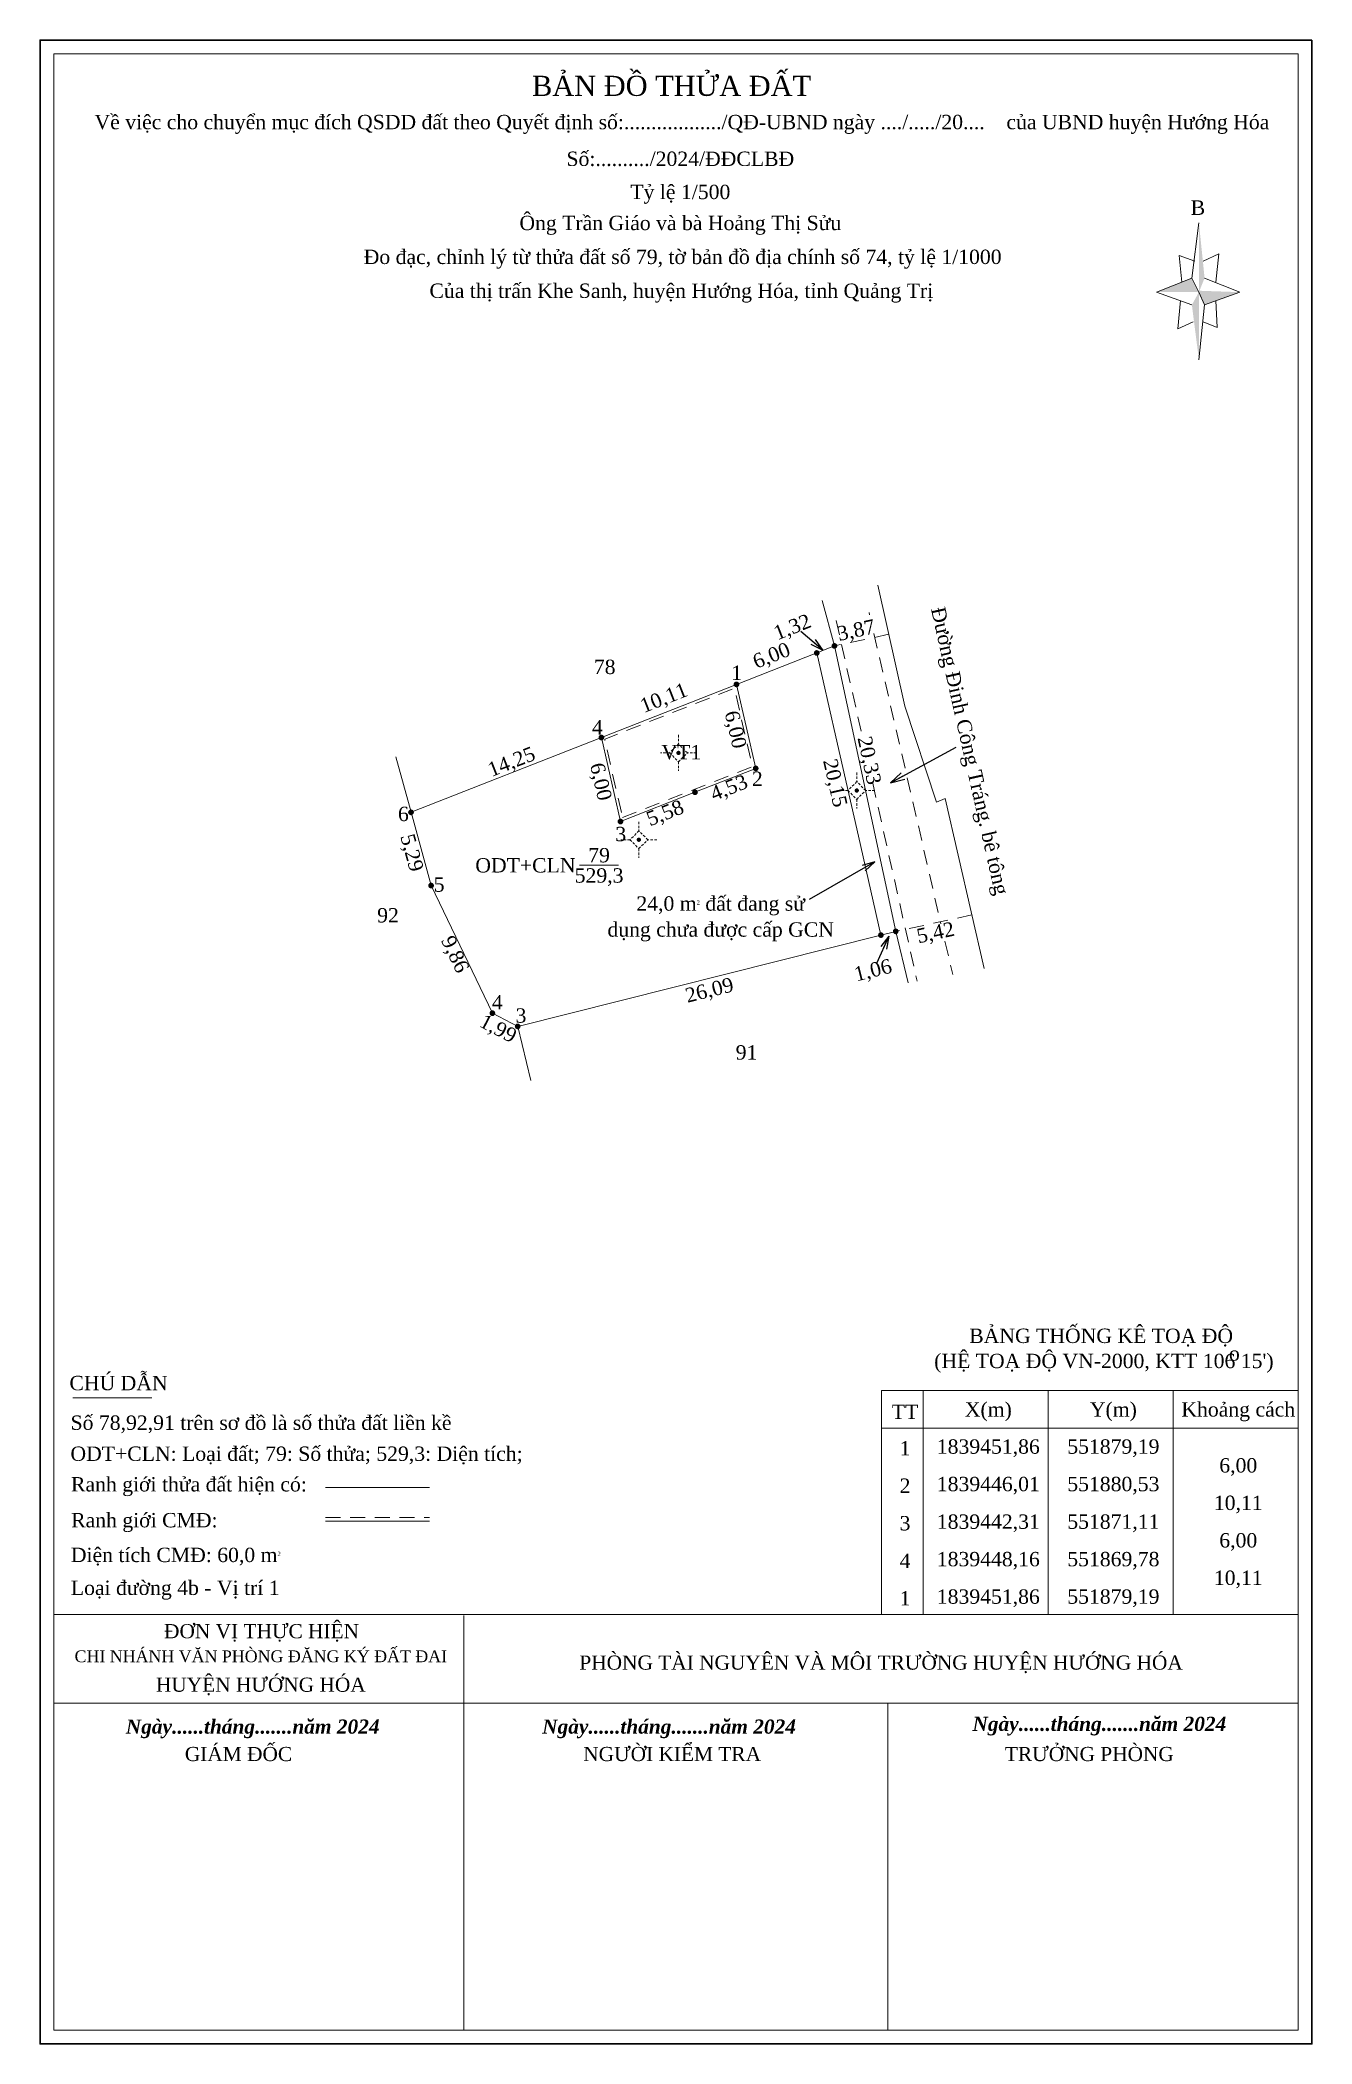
# Model space of a CAD drawing. Header units: metres. Extents: x 551831 to 551919, y 1839357 to 1839497.
import ezdxf
from ezdxf.enums import TextEntityAlignment as Align

# ---------------------------------------------------------------- set-up
doc = ezdxf.new("R2010")
doc.units = ezdxf.units.M
doc.header["$MEASUREMENT"] = 0
for name, pattern in [('DGN Style 2', [1.71924, 1.031544, -0.687696]), ('DGN Style 3', [2.406936, 1.71924, -0.687696]), ('DGN Style 4', [2.752503, 1.375392, -0.687696, 0.001719, -0.687696])]:
    doc.linetypes.add(name, pattern=pattern)
for name, color, linetype, lineweight in [('_hdatnghiatrang', 7, 'Continuous', 0), ('Level 10', 7, 'Continuous', 0), ('Level 11', 7, 'Continuous', 0), ('Level 13', 7, 'Continuous', 0), ('Level 16', 7, 'Continuous', 0), ('Level 19', 7, 'Continuous', 0), ('Level 20', 7, 'Continuous', 0), ('Level 22', 7, 'Continuous', 0), ('Level 23', 7, 'Continuous', 0), ('Level 36', 7, 'Continuous', 0), ('Level 5', 7, 'Continuous', 0), ('Level 59', 7, 'Continuous', 0), ('Level 6', 7, 'Continuous', 0), ('Level 9', 7, 'Continuous', 0)]:
    doc.layers.add(name, color=color, linetype=linetype, lineweight=lineweight)
doc.styles.add('Style-Times New Roman', font='times.ttf')
doc.styles.add('Style-Times New Roman IF', font='timesbi.ttf')
doc.dimstyles.get("Standard").update_dxf_attribs({"dimtxt": 0.18, "dimasz": 0.18, "dimexe": 0.18, "dimexo": 0.0625, "dimgap": 0.09, "dimtad": 0, "dimtih": 1, "dimtoh": 1, "dimdec": 4, "dimzin": 0, "dimdsep": 46, "dimtxsty": 'Standard', "dimcen": 0.09, "dimadec": 0, "dimazin": 0, "dimtfac": 1, "dimtdec": 4, "dimtofl": 0, "dimtmove": 0, "dimatfit": 3, "dimfxl": 1, "dimtolj": 1, "dimtzin": 0, "dimarcsym": 0})

# ---------------------------------------------------------------- blocks, each defined once
blk = doc.blocks.new('TerminatorOpen_0.5')
at = {"color": 0, "linetype": 'ByBlock', "lineweight": -2}
for q in [(-1, 0.25), (-1, 0), (-1, -0.25)]:
    blk.add_line((0, 0), q, dxfattribs=at)
blk = doc.blocks.new('N_THUA')
at = {"layer": 'Level 6', "color": 7, "linetype": 'Continuous', "lineweight": 0}
blk.add_line((0, 0), (4.61, 0), dxfattribs=at)
at = {"layer": 'Level 6', "color": 7, "linetype": 'Continuous', "lineweight": 0, "style": 'Style-Times New Roman'}
blk.add_text('ODT+CLN', height=1.699, dxfattribs=at).set_placement((-0.48, 0), align=Align.MIDDLE_RIGHT)
for s, p in [('79', (2.31, 1.2)), ('529,3', (2.31, -1.2))]:
    blk.add_text(s, height=1.699, dxfattribs=at).set_placement(p, align=Align.MIDDLE_CENTER)
blk = doc.blocks.new('*U3')
at = {"layer": 'Level 22', "linetype": 'Continuous', "lineweight": 0}
blk.add_hatch(color=250, dxfattribs=at).paths.add_polyline_path([(0.045, -0.218), (0.002, -0.128), (-0.295, -0.128), (-0.045, -0.028), (0.002, -0.128), (0.005, -0.128), (0.005, -0.118), (0.295, -0.128)])
at = {"layer": 'Level 22', "color": 250, "linetype": 'Continuous', "lineweight": 0}
for p, q in [((-0.045, -0.028), (0.005, 0.362)), ((0.035, 0.092), (0.145, 0.142)), ((0.145, 0.142), (0.125, -0.058)), ((-0.025, 0.092), (-0.135, 0.132)), ((-0.135, 0.132), (-0.115, -0.058)), ((-0.045, -0.028), (-0.295, -0.128)), ((-0.045, -0.218), (-0.295, -0.128)), ((0.005, -0.128), (-0.045, -0.028)), ((0.005, -0.128), (0.045, -0.218)), ((0.045, -0.028), (0.295, -0.128)), ((0.045, -0.218), (0.295, -0.128)), ((-0.125, -0.188), (-0.145, -0.388)), ((0.045, -0.218), (0.005, -0.608)), ((0.125, -0.188), (0.135, -0.378)), ((-0.145, -0.388), (-0.035, -0.338)), ((0.135, -0.378), (0.035, -0.338))]:
    blk.add_line(p, q, dxfattribs=at)
at = {"layer": 'Level 22', "color": 250, "linetype": 'Continuous', "lineweight": 0, "extrusion": (0, 0, -1)}
blk.add_solid([(-0.005, 0.362), (-0.045, -0.028), (-0.005, -0.128)], dxfattribs=at)
at = {"layer": 'Level 22', "color": 250, "linetype": 'Continuous', "lineweight": 0}
blk.add_solid([(0.005, -0.128), (0.005, -0.608), (-0.045, -0.218)], dxfattribs=at)
at = {"layer": 'Level 22', "color": 250, "linetype": 'Continuous', "lineweight": 0, "style": 'Style-Times New Roman'}
blk.add_text('B', height=0.102, dxfattribs=at).set_placement((-0.002, 0.47), align=Align.MIDDLE_CENTER)
blk = doc.blocks.new('*U4')
at = {"layer": 'Level 22', "color": 250, "linetype": 'Continuous', "lineweight": 0, "style": 'Style-Times New Roman'}
for s, p in [('BẢNG THỐNG KÊ TOẠ ĐỘ', (-9.09, 1.37)), ("(HỆ TOẠ ĐỘ VN-2000, KTT 106 15')", (-11.53, -0.38)), ('o', (9, 0.14))]:
    blk.add_text(s, height=1, dxfattribs=at).set_placement(p, align=Align.TOP_LEFT)
blk = doc.blocks.new('CENTRD')
at = {"layer": 'Level 11', "linetype": 'DGN Style 3', "lineweight": 0}
h = blk.add_hatch(color=1, dxfattribs=at)
edge = h.paths.add_edge_path()
edge.add_arc((0, 0), 1.5, 0, 360)
at = {"layer": 'Level 11', "color": 1, "linetype": 'DGN Style 3', "lineweight": 0}
for p, q in [((-6.2, 0), (-12.5, 0)), ((0, 6.2), (-6.2, 0)), ((-6.2, 0), (0, -6.2)), ((0, 12.5), (0, 6.2)), ((6.2, 0), (0, 6.2)), ((0, -6.2), (6.2, 0)), ((12.5, 0), (6.2, 0)), ((0, -6.2), (0, -12.5))]:
    blk.add_line(p, q, dxfattribs=at)

msp = doc.modelspace()

# ---------------------------------------------------------------- hatches: boundary and pattern name
at = {"layer": 'Level 19', "linetype": 'Continuous', "lineweight": 0}
h = msp.add_hatch(color=1, dxfattribs=at)
edge = h.paths.add_edge_path()
edge.add_arc((551884.78, 1839454.05), 0.2, 0, 360)
h = msp.add_hatch(color=1, dxfattribs=at)
edge = h.paths.add_edge_path()
edge.add_arc((551884.78, 1839454.05), 0.2, 0, 360)
h = msp.add_hatch(color=1, dxfattribs=at)
edge = h.paths.add_edge_path()
edge.add_arc((551884.78, 1839454.05), 0.2, 0, 360)
h = msp.add_hatch(color=1, dxfattribs=at)
edge = h.paths.add_edge_path()
edge.add_arc((551886.01, 1839454.54), 0.2, 0, 360)
h = msp.add_hatch(color=1, dxfattribs=at)
edge = h.paths.add_edge_path()
edge.add_arc((551876.3, 1839444.35), 0.2, 0, 360)
h = msp.add_hatch(color=1, dxfattribs=at)
edge = h.paths.add_edge_path()
edge.add_arc((551856.52, 1839442.95), 0.2, 0, 360)
h = msp.add_hatch(color=1, dxfattribs=at)
edge = h.paths.add_edge_path()
edge.add_arc((551857.92, 1839437.85), 0.2, 0, 360)
h = msp.add_hatch(color=1, dxfattribs=at)
edge = h.paths.add_edge_path()
edge.add_arc((551889.25, 1839434.4), 0.2, 0, 360)
h = msp.add_hatch(color=1, dxfattribs=at)
edge = h.paths.add_edge_path()
edge.add_arc((551889.25, 1839434.4), 0.2, 0, 360)
h = msp.add_hatch(color=1, dxfattribs=at)
edge = h.paths.add_edge_path()
edge.add_arc((551889.25, 1839434.4), 0.2, 0, 360)
h = msp.add_hatch(color=1, dxfattribs=at)
edge = h.paths.add_edge_path()
edge.add_arc((551890.28, 1839434.66), 0.2, 0, 360)
h = msp.add_hatch(color=1, dxfattribs=at)
edge = h.paths.add_edge_path()
edge.add_arc((551862.19, 1839428.96), 0.2, 0, 360)
h = msp.add_hatch(color=1, dxfattribs=at)
edge = h.paths.add_edge_path()
edge.add_arc((551863.95, 1839428.04), 0.2, 0, 360)
at = {"layer": 'Level 20', "linetype": 'Continuous', "lineweight": 0}
h = msp.add_hatch(color=1, dxfattribs=at)
edge = h.paths.add_edge_path()
edge.add_arc((551879.19, 1839451.86), 0.2, 0, 360)
h = msp.add_hatch(color=1, dxfattribs=at)
edge = h.paths.add_edge_path()
edge.add_arc((551879.19, 1839451.86), 0.2, 0, 360)
h = msp.add_hatch(color=1, dxfattribs=at)
edge = h.paths.add_edge_path()
edge.add_arc((551869.78, 1839448.16), 0.2, 0, 360)
h = msp.add_hatch(color=1, dxfattribs=at)
edge = h.paths.add_edge_path()
edge.add_arc((551869.78, 1839448.16), 0.2, 0, 360)
h = msp.add_hatch(color=1, dxfattribs=at)
edge = h.paths.add_edge_path()
edge.add_arc((551880.53, 1839446.01), 0.2, 0, 360)
h = msp.add_hatch(color=1, dxfattribs=at)
edge = h.paths.add_edge_path()
edge.add_arc((551880.53, 1839446.01), 0.2, 0, 360)
h = msp.add_hatch(color=1, dxfattribs=at)
edge = h.paths.add_edge_path()
edge.add_arc((551880.53, 1839446.01), 0.2, 0, 360)
h = msp.add_hatch(color=1, dxfattribs=at)
edge = h.paths.add_edge_path()
edge.add_arc((551871.11, 1839442.31), 0.2, 0, 360)

# ---------------------------------------------------------------- linework, layer by layer
at = {"layer": '_hdatnghiatrang', "color": 2, "linetype": 'Continuous', "lineweight": 0}
msp.add_line((551890.28, 1839434.66), (551891.15, 1839431.08), dxfattribs=at)
at = {"layer": 'Level 10', "color": 2, "linetype": 'Continuous', "lineweight": 0}
for p, q in [((551879.19, 1839451.86), (551884.78, 1839454.05)), ((551884.78, 1839454.05), (551886.11, 1839448.2)), ((551869.78, 1839448.16), (551879.19, 1839451.86)), ((551886.11, 1839448.2), (551886.11, 1839448.2))]:
    msp.add_line(p, q, dxfattribs=at)
at = {"layer": 'Level 10', "color": 7, "linetype": 'Continuous', "lineweight": 0, "flags": 128}
msp.add_lwpolyline([(551889.25, 1839434.4), (551890.28, 1839434.66), (551886.01, 1839454.54), (551884.78, 1839454.05)], dxfattribs=at)
at = {"layer": 'Level 10', "color": 2, "linetype": 'Continuous', "lineweight": 0, "flags": 128}
for points in [[(551869.78, 1839448.16), (551871.11, 1839442.31), (551876.3, 1839444.35), (551880.53, 1839446.01), (551879.19, 1839451.86)], [(551869.78, 1839448.16), (551856.52, 1839442.95), (551857.92, 1839437.85), (551862.19, 1839428.96), (551863.95, 1839428.04), (551889.25, 1839434.4)], [(551886.11, 1839448.2), (551887.68, 1839441.3), (551889.25, 1839434.4)]]:
    msp.add_lwpolyline(points, dxfattribs=at)
at = {"layer": 'Level 16', "color": 250, "linetype": 'Continuous', "lineweight": 0}
msp.add_line((551855.46, 1839446.81), (551856.52, 1839442.95), dxfattribs=at)
at = {"layer": 'Level 16', "color": 7, "linetype": 'Continuous', "lineweight": 0}
msp.add_line((551863.95, 1839428.04), (551864.86, 1839424.28), dxfattribs=at)
at = {"layer": 'Level 16', "color": 7, "linetype": 'DGN Style 2', "lineweight": 0, "flags": 128}
msp.add_lwpolyline([(551871.25, 1839442.58), (551880.29, 1839446.13), (551879.05, 1839451.59), (551870.01, 1839448.04), (551871.25, 1839442.58)], close=True, dxfattribs=at)
at = {"layer": 'Level 22', "color": 1, "linetype": 'DGN Style 2', "lineweight": 0}
for p, q in [((551888.42, 1839456.87), (551888.46, 1839456.71)), ((551886.13, 1839456.32), (551887.98, 1839448.11)), ((551888.76, 1839455.4), (551893.43, 1839435.18)), ((551888.68, 1839444.98), (551891.77, 1839431.19)), ((551893.71, 1839433.97), (551894.25, 1839431.66))]:
    msp.add_line(p, q, dxfattribs=at)
at = {"layer": 'Level 22', "color": 250, "linetype": 'Continuous', "lineweight": 0}
for p, q in [((551832.96, 1839402.18), (551838.47, 1839402.18)), ((551831.65, 1839387.07), (551918.31, 1839387.07)), ((551860.21, 1839380.91), (551860.21, 1839387.02)), ((551831.65, 1839380.91), (551860.21, 1839380.91)), ((551860.21, 1839380.91), (551889.73, 1839380.91)), ((551860.21, 1839358.13), (551860.21, 1839380.91)), ((551889.73, 1839380.91), (551918.31, 1839380.91)), ((551889.73, 1839358.13), (551889.73, 1839380.91))]:
    msp.add_line(p, q, dxfattribs=at)
at = {"layer": 'Level 22', "color": 3, "linetype": 'Continuous', "lineweight": 13}
for p, q in [((551831.65, 1839358.13), (551831.65, 1839387.07)), ((551918.31, 1839358.13), (551918.31, 1839387.07)), ((551860.21, 1839358.13), (551889.73, 1839358.13))]:
    msp.add_line(p, q, dxfattribs=at)
at = {"layer": 'Level 22', "color": 3, "linetype": 'Continuous', "lineweight": 30, "flags": 128}
msp.add_lwpolyline([(551919.27, 1839496.74), (551830.69, 1839496.74), (551830.69, 1839357.17), (551919.27, 1839357.17), (551919.27, 1839496.74)], dxfattribs=at)
at = {"layer": 'Level 22', "color": 3, "linetype": 'Continuous', "lineweight": 13, "flags": 128}
for points in [[(551918.31, 1839380.91), (551918.31, 1839495.77), (551831.65, 1839495.77), (551831.65, 1839380.91)], [(551831.65, 1839374.75), (551831.65, 1839358.13), (551860.21, 1839358.13)], [(551889.73, 1839358.13), (551918.31, 1839358.13), (551918.31, 1839374.75)]]:
    msp.add_lwpolyline(points, dxfattribs=at)
at = {"layer": 'Level 23', "color": 30, "linetype": 'Continuous', "lineweight": 0}
msp.add_line((551885.15, 1839457.71), (551886.01, 1839454.54), dxfattribs=at)
at = {"layer": 'Level 23', "color": 30, "linetype": 'Continuous', "lineweight": 0, "flags": 128}
msp.add_lwpolyline([(551889.03, 1839458.78), (551890.91, 1839450.35), (551893.13, 1839443.66), (551893.72, 1839443.91), (551896.44, 1839432.07)], dxfattribs=at)
at = {"layer": 'Level 36', "color": 250, "linetype": 'Continuous', "lineweight": 0}
for p, q in [((551850.57, 1839395.93), (551857.81, 1839395.93)), ((551850.57, 1839393.59), (551857.81, 1839393.59))]:
    msp.add_line(p, q, dxfattribs=at)
at = {"layer": 'Level 36', "color": 250, "linetype": 'DGN Style 2', "lineweight": 0}
msp.add_line((551850.57, 1839393.84), (551857.81, 1839393.84), dxfattribs=at)
at = {"layer": 'Level 5', "color": 3, "linetype": 'DGN Style 2', "lineweight": 0}
for p, q in [((551889.8, 1839455.35), (551886.01, 1839454.54)), ((551895.59, 1839435.8), (551890.28, 1839434.66))]:
    msp.add_line(p, q, dxfattribs=at)
at = {"layer": 'Level 59', "color": 1, "lineweight": 0}
for p, q in [((551889.29, 1839402.67), (551918.31, 1839402.67)), ((551889.29, 1839402.67), (551889.29, 1839387.07)), ((551892.19, 1839402.67), (551892.19, 1839387.07)), ((551900.89, 1839402.67), (551900.89, 1839387.07)), ((551909.6, 1839402.67), (551909.6, 1839387.07)), ((551918.31, 1839402.67), (551918.31, 1839387.07)), ((551889.29, 1839400.06), (551918.31, 1839400.06)), ((551889.29, 1839387.07), (551918.31, 1839387.07))]:
    msp.add_line(p, q, dxfattribs=at)

# ---------------------------------------------------------------- block references
at = {"layer": 'Level 11', "color": 1, "linetype": 'DGN Style 3', "lineweight": 0, "xscale": 0.1, "yscale": 0.1, "zscale": 0.1}
for p in [(551875.15, 1839447.09), (551887.57, 1839444.47), (551872.39, 1839441.04)]:
    msp.add_blockref('CENTRD', p, dxfattribs=at)
at = {"layer": 'Level 22', "color": 250, "linetype": 'Continuous', "lineweight": 0, "xscale": 9.8425130851044, "yscale": 9.8425130851044, "zscale": 9.8425130851044}
msp.add_blockref('*U3', (551911.35, 1839480.44), dxfattribs=at)
at = {"layer": 'Level 22', "color": 250, "linetype": 'Continuous', "lineweight": 0}
msp.add_blockref('*U4', (551904.49, 1839405.62), dxfattribs=at)
at = {"layer": 'Level 6', "color": 7, "linetype": 'Continuous', "lineweight": 0, "xscale": 0.5887178376238529, "yscale": 0.5887178376238529, "zscale": 0.5887178376238529}
msp.add_blockref('N_THUA', (551868.26, 1839439.26), dxfattribs=at)

# ---------------------------------------------------------------- texts
at = {"layer": 'Level 13', "color": 250, "linetype": 'Continuous', "lineweight": 0, "style": 'Style-Times New Roman'}
for s, p in [('78', (551870.01, 1839452.58)), ('VT1', (551875.35, 1839446.64)), ('92', (551854.92, 1839435.28)), ('91', (551879.89, 1839425.73))]:
    msp.add_text(s, height=1, dxfattribs=at).set_placement(p, align=Align.CENTER)
at = {"layer": 'Level 20', "color": 1, "linetype": 'Continuous', "lineweight": 0, "style": 'Style-Times New Roman'}
for s, p in [('1', (551879.2, 1839452.67)), ('4', (551869.5, 1839448.87)), ('2', (551880.64, 1839445.29)), ('3', (551871.13, 1839441.44))]:
    msp.add_text(s, height=1, dxfattribs=at).set_placement(p, align=Align.MIDDLE_CENTER)
at = {"layer": 'Level 22', "color": 250, "linetype": 'Continuous', "lineweight": 0, "style": 'Style-Times New Roman'}
msp.add_text('BẢN ĐỒ THỬA ĐẤT', height=1.4, dxfattribs=at).set_placement((551874.67, 1839494.25), align=Align.TOP_CENTER)
for s, p in [('Số:........../2024/ĐĐCLBĐ', (551875.28, 1839487.97)), ('Tỷ lệ 1/500', (551875.28, 1839485.66)), ('Ông Trần Giáo và bà Hoảng Thị Sửu', (551875.28, 1839483.5))]:
    msp.add_text(s, height=1, dxfattribs=at).set_placement(p, align=Align.CENTER)
for s, height, p in [('Đo đạc, chỉnh lý từ thửa đất số 79, tờ bản đồ địa chính số 74, tỷ lệ 1/1000', 1, (551875.44, 1839481.64)), ('Của thị trấn Khe Sanh, huyện Hướng Hóa, tỉnh Quảng Trị', 1, (551875.35, 1839479.28)), ('ĐƠN VỊ THỰC HIỆN', 0.9842, (551846.11, 1839385.92)), ('CHI NHÁNH VĂN PHÒNG ĐĂNG KÝ ĐẤT ĐAI', 0.8234, (551846.06, 1839384.17)), ('PHÒNG TÀI NGUYÊN VÀ MÔI TRƯỜNG HUYỆN HƯỚNG HÓA', 0.9842, (551889.26, 1839383.73)), ('HUYỆN HƯỚNG HÓA', 0.9842, (551846.06, 1839382.19))]:
    msp.add_text(s, height=height, dxfattribs=at).set_placement(p, align=Align.MIDDLE_CENTER)
at = {"layer": 'Level 22', "color": 1, "linetype": 'DGN Style 2', "lineweight": 0, "style": 'Style-Times New Roman'}
msp.add_text('Đường Đinh Công Tráng. bê tông', height=1, rotation=282.6342, dxfattribs=at).set_placement((551892.73, 1839457.12))
at = {"layer": 'Level 22', "color": 250, "linetype": 'DGN Style 4', "lineweight": 0, "style": 'Style-Times New Roman'}
msp.add_text('CHÚ DẪN', height=1, dxfattribs=at).set_placement((551832.73, 1839403.7), align=Align.TOP_LEFT)
at = {"layer": 'Level 22', "color": 250, "linetype": 'Continuous', "lineweight": 0, "style": 'Style-Times New Roman'}
for s, p in [('Số 78,92,91 trên sơ đồ là số thửa đất liền kề', (551832.81, 1839400.94)), ('ODT+CLN: Loại đất; 79: Số thửa; 529,3: Diện tích;', (551832.8, 1839398.78)), ('Ranh giới thửa đất hiện có:', (551832.84, 1839396.65)), ('Ranh giới CMĐ:', (551832.85, 1839394.15))]:
    msp.add_text(s, height=1, dxfattribs=at).set_placement(p, align=Align.TOP_LEFT)
at = {"layer": 'Level 22', "color": 250, "linetype": 'Continuous', "lineweight": 0}
for s, height, style, p in [('Ngày......tháng.......năm 2024', 0.9842, 'Style-Times New Roman IF', (551913.3, 1839378.97)), ('Ngày......tháng.......năm 2024', 0.9842, 'Style-Times New Roman IF', (551854.33, 1839378.78)), ('Ngày......tháng.......năm 2024', 0.9842, 'Style-Times New Roman IF', (551883.33, 1839378.78)), ('GIÁM ĐỐC', 0.984, 'Style-Times New Roman', (551848.24, 1839376.87)), ('NGƯỜI KIỂM TRA', 0.9842, 'Style-Times New Roman', (551880.9, 1839376.87)), ('TRƯỞNG PHÒNG', 0.9842, 'Style-Times New Roman', (551909.65, 1839376.87))]:
    msp.add_text(s, height=height, dxfattribs=dict(at, style=style)).set_placement(p, align=Align.RIGHT)
at = {"layer": 'Level 22', "color": 250, "linetype": 'Continuous', "lineweight": 0, "char_height": 1, "style": 'Style-Times New Roman'}
for s, insert, attachment_point, line_spacing_factor in [('Về việc cho chuyển mục đích QSDD đất theo Quyết định số:................../QĐ-UBND ngày ..../...../20....    của UBND huyện Hướng Hóa\\P', (551875.39, 1839490.2), 8, 1.38), ('Diện tích CMĐ: 60,0 m{\\H0.3x;\\A2;\\S2^ ;}', (551832.83, 1839391.73), 1, 0.603), ('Loại đường 4b - Vị trí 1', (551832.83, 1839389.44), 1, 0.603)]:
    msp.add_mtext(s, dxfattribs=dict(at, insert=insert, attachment_point=attachment_point, line_spacing_factor=line_spacing_factor))
at = {"layer": 'Level 5', "color": 5, "linetype": 'Continuous', "lineweight": 0, "style": 'Style-Times New Roman'}
for s, rotation, p in [('1,32', 21.4367, (551883.07, 1839455.87)), ('20,33', 282.1285, (551888.46, 1839446.57)), ('5,29', 285.3763, (551856.6, 1839440.14)), ('9,86', 295.6272, (551859.61, 1839433.07)), ('1,06', 14.116, (551888.69, 1839431.97)), ('26,09', 14.1164, (551877.3, 1839430.58)), ('1,99', 332.5347, (551862.6, 1839427.91))]:
    msp.add_text(s, height=1, rotation=rotation, dxfattribs=at).set_placement(p, align=Align.MIDDLE_CENTER)
at = {"layer": 'Level 5', "color": 7, "linetype": 'Continuous', "lineweight": 0, "style": 'Style-Times New Roman'}
for s, p in [('3,87', (551887.52, 1839455.65)), ('5,42', (551893.05, 1839434.59))]:
    msp.add_text(s, height=1, rotation=12.1285, dxfattribs=at).set_placement(p, align=Align.MIDDLE_CENTER)
at = {"layer": 'Level 5', "color": 6, "linetype": 'Continuous', "lineweight": 0, "style": 'Style-Times New Roman'}
for s, rotation, p in [('6,00', 21.4374, (551881.62, 1839453.89)), ('10,11', 21.4366, (551874.12, 1839450.94)), ('6,00', 282.8256, (551879.14, 1839448.72)), ('14,25', 21.4369, (551863.51, 1839446.49)), ('6,00', 282.8256, (551869.76, 1839445.09)), ('20,15', 282.8256, (551886.08, 1839445)), ('4,53', 21.437, (551878.66, 1839444.68)), ('5,58', 21.4363, (551874.21, 1839442.92))]:
    msp.add_text(s, height=1, rotation=rotation, dxfattribs=at).set_placement(p, align=Align.MIDDLE_CENTER)
at = {"layer": 'Level 59', "color": 1, "lineweight": 0, "char_height": 1, "attachment_point": 5, "line_spacing_factor": 0.662683, "style": 'Style-Times New Roman'}
for s, insert in [(' TT', (551890.74, 1839401.2)), (' X(m)', (551896.54, 1839401.2)), (' Y(m)', (551905.25, 1839401.2)), (' Khoảng cách', (551913.95, 1839401.2)), (' 1', (551890.74, 1839398.66)), (' 1839451,86', (551896.54, 1839398.66)), (' 551879,19', (551905.25, 1839398.66)), (' 6,00', (551913.95, 1839397.35)), (' 2', (551890.74, 1839396.05)), (' 1839446,01', (551896.54, 1839396.05)), (' 551880,53', (551905.25, 1839396.05)), (' 10,11', (551913.95, 1839394.74)), (' 1839442,31', (551896.54, 1839393.43)), (' 551871,11', (551905.25, 1839393.43)), (' 3', (551890.74, 1839393.43)), (' 6,00', (551913.95, 1839392.13)), (' 4', (551890.74, 1839390.82)), (' 1839448,16', (551896.54, 1839390.82)), (' 551869,78', (551905.25, 1839390.82)), (' 10,11', (551913.95, 1839389.52)), (' 1', (551890.74, 1839388.21)), (' 1839451,86', (551896.54, 1839388.21)), (' 551879,19', (551905.25, 1839388.21))]:
    msp.add_mtext(s, dxfattribs=dict(at, insert=insert))
at = {"layer": 'Level 59', "color": 254, "linetype": 'Continuous', "lineweight": 0, "insert": (551907.76, 1839401.79), "char_height": 1, "attachment_point": 5, "line_spacing_factor": 0.6, "style": 'Style-Times New Roman'}
msp.add_mtext(' \\P', dxfattribs=at)
at = {"layer": 'Level 6', "color": 7, "linetype": 'Continuous', "lineweight": 0, "insert": (551878.09, 1839435.53), "char_height": 1, "attachment_point": 5, "line_spacing_factor": 1.086, "style": 'Style-Times New Roman'}
msp.add_mtext('24,0 m{\\H0.3x;\\A2;\\S2^ ;} đất đang sử \\Pdụng chưa được cấp GCN', dxfattribs=at)
at = {"layer": 'Level 9', "color": 7, "linetype": 'Continuous', "lineweight": 0, "style": 'Style-Times New Roman'}
for s, p in [('6', (551855.99, 1839442.84)), ('5', (551858.48, 1839437.92)), ('4', (551862.53, 1839429.72)), ('3', (551864.18, 1839428.8))]:
    msp.add_text(s, height=1, dxfattribs=at).set_placement(p, align=Align.MIDDLE_CENTER)

# ---------------------------------------------------------------- leaders
at = {"layer": 'Level 16', "color": 7, "linetype": 'Continuous', "lineweight": 0}
for points, override in [([(551885.23, 1839454.23), (551883.67, 1839455.55)], {"dimtxt": 0.9, "dimasz": 0.9, "dimgap": 0.45, "dimtad": 1, "dimtxsty": 'Style-Times New Roman', "dimldrblk": 'TerminatorOpen_0.5'}), ([(551889.91, 1839445.01), (551894.48, 1839447.49)], {"dimtxt": 1, "dimasz": 1, "dimgap": 0.5, "dimtad": 1, "dimtxsty": 'Style-Times New Roman', "dimldrblk": 'TerminatorOpen_0.5'}), ([(551888.83, 1839439.51), (551884.25, 1839436.87)], {"dimtxt": 0.9, "dimasz": 0.9, "dimgap": 0.45, "dimtad": 1, "dimtxsty": 'Style-Times New Roman', "dimldrblk": 'TerminatorOpen_0.5'}), ([(551889.81, 1839434.33), (551888.94, 1839432.41)], {"dimtxt": 0.9, "dimasz": 0.9, "dimgap": 0.45, "dimtad": 1, "dimtxsty": 'Style-Times New Roman', "dimldrblk": 'TerminatorOpen_0.5'})]:
    msp.add_leader(points, dimstyle='Standard', override=override, dxfattribs=at)

doc.saveas('drawing.dxf')
